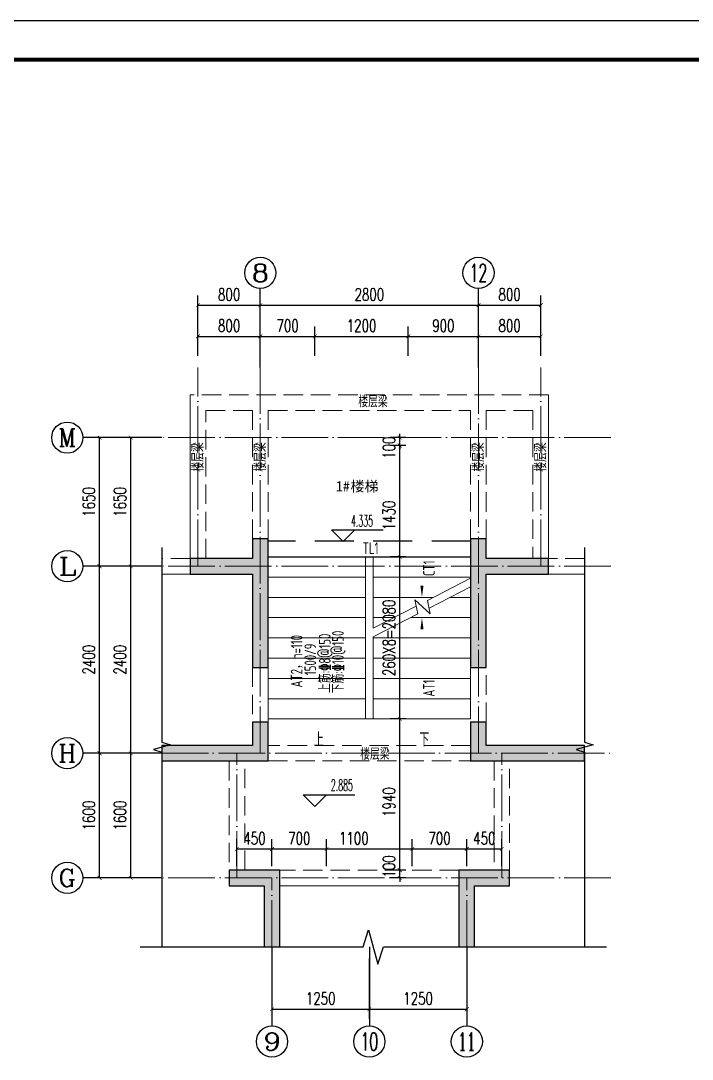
# Model space of a CAD drawing. Extents: x -1307975 to -76406, y -96289 to 379359.
# Drawn here: x -635378 to -626759, y 324972 to 338300 of the extents above; entities that cross this region are included whole.
import ezdxf
from ezdxf.enums import TextEntityAlignment as Align

# ---------------------------------------------------------------- set-up
doc = ezdxf.new("R2010")
doc.units = 0
doc.header["$LTSCALE"] = 1000
for name, pattern in [('DASH', [0.35, 0.25, -0.1]), ('DASHED', [0.75, 0.5, -0.25]), ('DOTE', [2.42, 2, -0.2, 0.02, -0.2])]:
    doc.linetypes.add(name, pattern=pattern)
doc.layers.get('0').update_dxf_attribs({"linetype": 'CONTINUOUS'})
doc.layers.get('DEFPOINTS').update_dxf_attribs({"linetype": 'CONTINUOUS'})
for name, color, linetype in [('-TK', 7, 'CONTINUOUS'), ('A-AXIS_TEXT', 7, 'CONTINUOUS'), ('AXIS', 3, 'CONTINUOUS'), ('DIM_ELEV', 3, 'CONTINUOUS'), ('DIM_SYMB', 3, 'CONTINUOUS'), ('PUB_DIM', 3, 'CONTINUOUS'), ('PUB_TEXT', 2, 'CONTINUOUS'), ('S-L主梁线', 4, 'DASH'), ('S-Q墙填充', 252, 'CONTINUOUS'), ('S-Q墙实线', 6, 'CONTINUOUS'), ('S-梁', 4, 'DASHED'), ('S-梁实线', 4, 'CONTINUOUS'), ('TEXT', 2, 'CONTINUOUS'), ('THIN', 7, 'CONTINUOUS'), ('尺寸标注', 86, 'CONTINUOUS')]:
    doc.layers.add(name, color=color, linetype=linetype)
for name, color, linetype, lineweight in [('AXIS_TEXT', 7, 'CONTINUOUS', 20), ('DOTE', 19, 'DOTE', 9), ('STAIR', 2, 'CONTINUOUS', 18)]:
    doc.layers.add(name, color=color, linetype=linetype, lineweight=lineweight)
doc.styles.add('_TCH_AXIS', font='COMPLEX', dxfattribs={"bigfont": 'GBCBIG'})
doc.styles.add('_TCH_DIM', font='SIMPLEX.shx', dxfattribs={"width": 0.7, "bigfont": 'GBCBIG.shx'})
doc.styles.add('_TCH_DIM_T3', font='SIMPLEX', dxfattribs={"width": 0.705882, "bigfont": 'GBCBIG'})
doc.styles.add('COMPLEX', font='COMPLEX')
doc.styles.add('TSSD_REIN', font='tssdeng.shx', dxfattribs={"width": 0.7, "height": 300, "bigfont": 'tssdchn.shx'})
doc.styles.add('黑体', font='simhei.ttf')
doc.dimstyles.new('_TCH_ARCH&&50', dxfattribs={"dimtxt": 157.5, "dimasz": 50, "dimexe": 125, "dimexo": 150, "dimgap": 58.75, "dimtad": 1, "dimdec": 0, "dimzin": 0, "dimdsep": 46, "dimtxsty": '_TCH_DIM_T3', "dimblk": 'ARCHTICK', "dimcen": 0.09, "dimclrt": 7, "dimazin": 0, "dimtfac": 1, "dimtdec": 0, "dimtix": 1, "dimtmove": 2, "dimatfit": 3, "dimldrblk": 'ARCHTICK', "dimfxl": 1, "dimtolj": 1, "dimtzin": 0, "dimarcsym": 0})

# ---------------------------------------------------------------- blocks, each defined once
blk = doc.blocks.new('A1')
blk.add_lwpolyline([(0, 59400), (0, 0), (84100, 0), (84100, 59400)], close=True)
at = {"const_width": 100}
blk.add_lwpolyline([(2500, 58400), (2500, 1000), (83100, 1000), (83100, 58400)], close=True, dxfattribs=at)
blk = doc.blocks.new('_AXISO')
blk.add_circle((0, 0), 0.5)
at = {"layer": 'A-AXIS_TEXT', "style": 'COMPLEX', "width": 1.041667}
blk.add_attdef('A', text='', height=0.56, dxfattribs=at).set_placement((-0.25, -0.28), (0.25, -0.28), align=Align.FIT)
blk = doc.blocks.new('_ArchTick')
at = {"color": 0, "linetype": 'ByBlock', "const_width": 0.15}
blk.add_lwpolyline([(-0.5, -0.5), (0.5, 0.5)], dxfattribs=at)
blk = doc.blocks.new('*D3683')
at = {"layer": 'DEFPOINTS', "color": 0, "transparency": 16777216}
for p in [(-632303, 334250), (-633103, 333850), (-632303, 333850)]:
    blk.add_point(p, dxfattribs=at)
at = {"layer": '尺寸标注', "color": 0, "lineweight": -2, "transparency": 16777216}
for p, q in [((-633103, 334000), (-633103, 334375)), ((-632303, 334000), (-632303, 334375)), ((-633103, 334250), (-632303, 334250))]:
    blk.add_line(p, q, dxfattribs=at)
at = {"layer": '尺寸标注', "color": 0, "lineweight": -2, "transparency": 16777216, "xscale": 50, "yscale": 50, "zscale": 50, "rotation": 180}
blk.add_blockref('_ArchTick', (-633103, 334250), dxfattribs=at)
at = {"layer": '尺寸标注', "color": 0, "lineweight": -2, "transparency": 16777216, "xscale": 50, "yscale": 50, "zscale": 50}
blk.add_blockref('_ArchTick', (-632303, 334250), dxfattribs=at)
at = {"layer": '尺寸标注', "color": 7, "transparency": 16777216, "insert": (-632703, 334387), "char_height": 157.5, "attachment_point": 5, "style": '_TCH_DIM_T3'}
blk.add_mtext('\\A1;800', dxfattribs=at)
blk = doc.blocks.new('*D3684')
at = {"layer": 'DEFPOINTS', "color": 0, "transparency": 16777216}
for p in [(-631603, 334250), (-632303, 333850), (-631603, 333850)]:
    blk.add_point(p, dxfattribs=at)
at = {"layer": '尺寸标注', "color": 0, "lineweight": -2, "transparency": 16777216}
for p, q in [((-632303, 334000), (-632303, 334375)), ((-631603, 334000), (-631603, 334375)), ((-632303, 334250), (-631603, 334250))]:
    blk.add_line(p, q, dxfattribs=at)
at = {"layer": '尺寸标注', "color": 0, "lineweight": -2, "transparency": 16777216, "xscale": 50, "yscale": 50, "zscale": 50, "rotation": 180}
blk.add_blockref('_ArchTick', (-632303, 334250), dxfattribs=at)
at = {"layer": '尺寸标注', "color": 0, "lineweight": -2, "transparency": 16777216, "xscale": 50, "yscale": 50, "zscale": 50}
blk.add_blockref('_ArchTick', (-631603, 334250), dxfattribs=at)
at = {"layer": '尺寸标注', "color": 7, "transparency": 16777216, "insert": (-631953, 334387), "char_height": 157.5, "attachment_point": 5, "style": '_TCH_DIM_T3'}
blk.add_mtext('\\A1;700', dxfattribs=at)
blk = doc.blocks.new('*D3685')
at = {"layer": 'DEFPOINTS', "color": 0, "transparency": 16777216}
for p in [(-630403, 334250), (-631603, 333850), (-630403, 333850)]:
    blk.add_point(p, dxfattribs=at)
at = {"layer": '尺寸标注', "color": 0, "lineweight": -2, "transparency": 16777216}
for p, q in [((-631603, 334000), (-631603, 334375)), ((-630403, 334000), (-630403, 334375)), ((-631603, 334250), (-630403, 334250))]:
    blk.add_line(p, q, dxfattribs=at)
at = {"layer": '尺寸标注', "color": 0, "lineweight": -2, "transparency": 16777216, "xscale": 50, "yscale": 50, "zscale": 50, "rotation": 180}
blk.add_blockref('_ArchTick', (-631603, 334250), dxfattribs=at)
at = {"layer": '尺寸标注', "color": 0, "lineweight": -2, "transparency": 16777216, "xscale": 50, "yscale": 50, "zscale": 50}
blk.add_blockref('_ArchTick', (-630403, 334250), dxfattribs=at)
at = {"layer": '尺寸标注', "color": 7, "transparency": 16777216, "insert": (-631003, 334387), "char_height": 157.5, "attachment_point": 5, "style": '_TCH_DIM_T3'}
blk.add_mtext('\\A1;1200', dxfattribs=at)
blk = doc.blocks.new('*D3686')
at = {"layer": 'DEFPOINTS', "color": 0, "transparency": 16777216}
for p in [(-629503, 334250), (-630403, 333850), (-629503, 333850)]:
    blk.add_point(p, dxfattribs=at)
at = {"layer": '尺寸标注', "color": 0, "lineweight": -2, "transparency": 16777216}
for p, q in [((-630403, 334000), (-630403, 334375)), ((-629503, 334000), (-629503, 334375)), ((-630403, 334250), (-629503, 334250))]:
    blk.add_line(p, q, dxfattribs=at)
at = {"layer": '尺寸标注', "color": 0, "lineweight": -2, "transparency": 16777216, "xscale": 50, "yscale": 50, "zscale": 50, "rotation": 180}
blk.add_blockref('_ArchTick', (-630403, 334250), dxfattribs=at)
at = {"layer": '尺寸标注', "color": 0, "lineweight": -2, "transparency": 16777216, "xscale": 50, "yscale": 50, "zscale": 50}
blk.add_blockref('_ArchTick', (-629503, 334250), dxfattribs=at)
at = {"layer": '尺寸标注', "color": 7, "transparency": 16777216, "insert": (-629953, 334387), "char_height": 157.5, "attachment_point": 5, "style": '_TCH_DIM_T3'}
blk.add_mtext('\\A1;900', dxfattribs=at)
blk = doc.blocks.new('*D3687')
at = {"layer": 'DEFPOINTS', "color": 0, "transparency": 16777216}
for p in [(-628703, 334250), (-629503, 333850), (-628703, 333850)]:
    blk.add_point(p, dxfattribs=at)
at = {"layer": '尺寸标注', "color": 0, "lineweight": -2, "transparency": 16777216}
for p, q in [((-629503, 334000), (-629503, 334375)), ((-628703, 334000), (-628703, 334375)), ((-629503, 334250), (-628703, 334250))]:
    blk.add_line(p, q, dxfattribs=at)
at = {"layer": '尺寸标注', "color": 0, "lineweight": -2, "transparency": 16777216, "xscale": 50, "yscale": 50, "zscale": 50, "rotation": 180}
blk.add_blockref('_ArchTick', (-629503, 334250), dxfattribs=at)
at = {"layer": '尺寸标注', "color": 0, "lineweight": -2, "transparency": 16777216, "xscale": 50, "yscale": 50, "zscale": 50}
blk.add_blockref('_ArchTick', (-628703, 334250), dxfattribs=at)
at = {"layer": '尺寸标注', "color": 7, "transparency": 16777216, "insert": (-629103, 334387), "char_height": 157.5, "attachment_point": 5, "style": '_TCH_DIM_T3'}
blk.add_mtext('\\A1;800', dxfattribs=at)
blk = doc.blocks.new('*D3688')
at = {"layer": 'DEFPOINTS', "color": 0, "transparency": 16777216}
for p in [(-632153, 327671), (-632603, 327300), (-632153, 327300)]:
    blk.add_point(p, dxfattribs=at)
at = {"layer": 'PUB_DIM', "color": 0, "lineweight": -2, "transparency": 16777216}
for p, q in [((-632603, 327450), (-632603, 327796)), ((-632153, 327450), (-632153, 327796)), ((-632603, 327671), (-632153, 327671))]:
    blk.add_line(p, q, dxfattribs=at)
at = {"layer": 'PUB_DIM', "color": 0, "lineweight": -2, "transparency": 16777216, "xscale": 50, "yscale": 50, "zscale": 50, "rotation": 180}
blk.add_blockref('_ArchTick', (-632603, 327671), dxfattribs=at)
at = {"layer": 'PUB_DIM', "color": 0, "lineweight": -2, "transparency": 16777216, "xscale": 50, "yscale": 50, "zscale": 50}
blk.add_blockref('_ArchTick', (-632153, 327671), dxfattribs=at)
at = {"layer": 'PUB_DIM', "color": 7, "transparency": 16777216, "insert": (-632378, 327808), "char_height": 157.5, "attachment_point": 5, "style": '_TCH_DIM_T3'}
blk.add_mtext('\\A1;450', dxfattribs=at)
blk = doc.blocks.new('*D3689')
at = {"layer": 'DEFPOINTS', "color": 0, "transparency": 16777216}
for p in [(-631453, 327671), (-632153, 327300), (-631453, 327300)]:
    blk.add_point(p, dxfattribs=at)
at = {"layer": 'PUB_DIM', "color": 0, "lineweight": -2, "transparency": 16777216}
for p, q in [((-632153, 327450), (-632153, 327796)), ((-631453, 327450), (-631453, 327796)), ((-632153, 327671), (-631453, 327671))]:
    blk.add_line(p, q, dxfattribs=at)
at = {"layer": 'PUB_DIM', "color": 0, "lineweight": -2, "transparency": 16777216, "xscale": 50, "yscale": 50, "zscale": 50, "rotation": 180}
blk.add_blockref('_ArchTick', (-632153, 327671), dxfattribs=at)
at = {"layer": 'PUB_DIM', "color": 0, "lineweight": -2, "transparency": 16777216, "xscale": 50, "yscale": 50, "zscale": 50}
blk.add_blockref('_ArchTick', (-631453, 327671), dxfattribs=at)
at = {"layer": 'PUB_DIM', "color": 7, "transparency": 16777216, "insert": (-631803, 327808), "char_height": 157.5, "attachment_point": 5, "style": '_TCH_DIM_T3'}
blk.add_mtext('\\A1;700', dxfattribs=at)
blk = doc.blocks.new('*D3690')
at = {"layer": 'DEFPOINTS', "color": 0, "transparency": 16777216}
for p in [(-630353, 327671), (-631453, 327300), (-630353, 327300)]:
    blk.add_point(p, dxfattribs=at)
at = {"layer": 'PUB_DIM', "color": 0, "lineweight": -2, "transparency": 16777216}
for p, q in [((-631453, 327450), (-631453, 327796)), ((-630353, 327450), (-630353, 327796)), ((-631453, 327671), (-630353, 327671))]:
    blk.add_line(p, q, dxfattribs=at)
at = {"layer": 'PUB_DIM', "color": 0, "lineweight": -2, "transparency": 16777216, "xscale": 50, "yscale": 50, "zscale": 50, "rotation": 180}
blk.add_blockref('_ArchTick', (-631453, 327671), dxfattribs=at)
at = {"layer": 'PUB_DIM', "color": 0, "lineweight": -2, "transparency": 16777216, "xscale": 50, "yscale": 50, "zscale": 50}
blk.add_blockref('_ArchTick', (-630353, 327671), dxfattribs=at)
at = {"layer": 'PUB_DIM', "color": 7, "transparency": 16777216, "insert": (-631103, 327808), "char_height": 157.5, "attachment_point": 5, "style": '_TCH_DIM_T3'}
blk.add_mtext('\\A1;1100', dxfattribs=at)
blk = doc.blocks.new('*D3691')
at = {"layer": 'DEFPOINTS', "color": 0, "transparency": 16777216}
for p in [(-629653, 327671), (-630353, 327300), (-629653, 327300)]:
    blk.add_point(p, dxfattribs=at)
at = {"layer": 'PUB_DIM', "color": 0, "lineweight": -2, "transparency": 16777216}
for p, q in [((-630353, 327450), (-630353, 327796)), ((-629653, 327450), (-629653, 327796)), ((-630353, 327671), (-629653, 327671))]:
    blk.add_line(p, q, dxfattribs=at)
at = {"layer": 'PUB_DIM', "color": 0, "lineweight": -2, "transparency": 16777216, "xscale": 50, "yscale": 50, "zscale": 50, "rotation": 180}
blk.add_blockref('_ArchTick', (-630353, 327671), dxfattribs=at)
at = {"layer": 'PUB_DIM', "color": 0, "lineweight": -2, "transparency": 16777216, "xscale": 50, "yscale": 50, "zscale": 50}
blk.add_blockref('_ArchTick', (-629653, 327671), dxfattribs=at)
at = {"layer": 'PUB_DIM', "color": 7, "transparency": 16777216, "insert": (-630003, 327808), "char_height": 157.5, "attachment_point": 5, "style": '_TCH_DIM_T3'}
blk.add_mtext('\\A1;700', dxfattribs=at)
blk = doc.blocks.new('*D3692')
at = {"layer": 'DEFPOINTS', "color": 0, "transparency": 16777216}
for p in [(-629203, 327671), (-629653, 327300), (-629203, 327300)]:
    blk.add_point(p, dxfattribs=at)
at = {"layer": 'PUB_DIM', "color": 0, "lineweight": -2, "transparency": 16777216}
for p, q in [((-629653, 327450), (-629653, 327796)), ((-629203, 327450), (-629203, 327796)), ((-629653, 327671), (-629203, 327671))]:
    blk.add_line(p, q, dxfattribs=at)
at = {"layer": 'PUB_DIM', "color": 0, "lineweight": -2, "transparency": 16777216, "xscale": 50, "yscale": 50, "zscale": 50, "rotation": 180}
blk.add_blockref('_ArchTick', (-629653, 327671), dxfattribs=at)
at = {"layer": 'PUB_DIM', "color": 0, "lineweight": -2, "transparency": 16777216, "xscale": 50, "yscale": 50, "zscale": 50}
blk.add_blockref('_ArchTick', (-629203, 327671), dxfattribs=at)
at = {"layer": 'PUB_DIM', "color": 7, "transparency": 16777216, "insert": (-629428, 327808), "char_height": 157.5, "attachment_point": 5, "style": '_TCH_DIM_T3'}
blk.add_mtext('\\A1;450', dxfattribs=at)
blk = doc.blocks.new('*D3693')
at = {"layer": 'DEFPOINTS', "color": 0, "transparency": 16777216}
for p in [(-630513, 332950), (-630284, 332950), (-630284, 332850)]:
    blk.add_point(p, dxfattribs=at)
at = {"layer": '尺寸标注', "color": 0, "lineweight": -2, "transparency": 16777216}
for p, q in [((-630434, 332950), (-630638, 332950)), ((-630513, 332950), (-630513, 333000)), ((-630513, 332850), (-630513, 332950)), ((-630434, 332850), (-630638, 332850)), ((-630513, 332850), (-630513, 332800))]:
    blk.add_line(p, q, dxfattribs=at)
at = {"layer": '尺寸标注', "color": 0, "lineweight": -2, "transparency": 16777216, "xscale": 50, "yscale": 50, "zscale": 50}
for p, rotation in [((-630513, 332950), 270), ((-630513, 332850), 90)]:
    blk.add_blockref('_ArchTick', p, dxfattribs=dict(at, rotation=rotation))
at = {"layer": '尺寸标注', "color": 7, "transparency": 16777216, "insert": (-630650, 332821), "char_height": 157.5, "attachment_point": 5, "rotation": 90, "style": '_TCH_DIM_T3'}
blk.add_mtext('\\A1;100', dxfattribs=at)
blk = doc.blocks.new('*D3694')
at = {"layer": 'DEFPOINTS', "color": 0, "transparency": 16777216}
for p in [(-630513, 332850), (-630284, 332850), (-630284, 331420)]:
    blk.add_point(p, dxfattribs=at)
at = {"layer": '尺寸标注', "color": 0, "lineweight": -2, "transparency": 16777216}
for p, q in [((-630434, 332850), (-630638, 332850)), ((-630513, 331420), (-630513, 332850)), ((-630434, 331420), (-630638, 331420))]:
    blk.add_line(p, q, dxfattribs=at)
at = {"layer": '尺寸标注', "color": 0, "lineweight": -2, "transparency": 16777216, "xscale": 50, "yscale": 50, "zscale": 50}
for p, rotation in [((-630513, 332850), 90), ((-630513, 331420), 270)]:
    blk.add_blockref('_ArchTick', p, dxfattribs=dict(at, rotation=rotation))
at = {"layer": '尺寸标注', "color": 7, "transparency": 16777216, "insert": (-630650, 331950), "char_height": 157.5, "attachment_point": 5, "rotation": 90, "style": '_TCH_DIM_T3'}
blk.add_mtext('\\A1;1430', dxfattribs=at)
blk = doc.blocks.new('*D3695')
at = {"layer": 'DEFPOINTS', "color": 0, "transparency": 16777216}
for p in [(-630513, 331420), (-630284, 331420), (-630284, 329340)]:
    blk.add_point(p, dxfattribs=at)
at = {"layer": '尺寸标注', "color": 0, "lineweight": -2, "transparency": 16777216}
for p, q in [((-630434, 331420), (-630638, 331420)), ((-630513, 329340), (-630513, 331420)), ((-630434, 329340), (-630638, 329340))]:
    blk.add_line(p, q, dxfattribs=at)
at = {"layer": '尺寸标注', "color": 0, "lineweight": -2, "transparency": 16777216, "xscale": 50, "yscale": 50, "zscale": 50}
for p, rotation in [((-630513, 331420), 90), ((-630513, 329340), 270)]:
    blk.add_blockref('_ArchTick', p, dxfattribs=dict(at, rotation=rotation))
at = {"layer": '尺寸标注', "color": 7, "transparency": 16777216, "insert": (-630650, 330380), "char_height": 157.5, "attachment_point": 5, "rotation": 90, "style": '_TCH_DIM_T3'}
blk.add_mtext('\\A1;260X8=2080', dxfattribs=at)
blk = doc.blocks.new('*D3696')
at = {"layer": 'DEFPOINTS', "color": 0, "transparency": 16777216}
for p in [(-630513, 329340), (-630284, 329340), (-630284, 327400)]:
    blk.add_point(p, dxfattribs=at)
at = {"layer": '尺寸标注', "color": 0, "lineweight": -2, "transparency": 16777216}
for p, q in [((-630434, 329340), (-630638, 329340)), ((-630513, 327400), (-630513, 329340)), ((-630434, 327400), (-630638, 327400))]:
    blk.add_line(p, q, dxfattribs=at)
at = {"layer": '尺寸标注', "color": 0, "lineweight": -2, "transparency": 16777216, "xscale": 50, "yscale": 50, "zscale": 50}
for p, rotation in [((-630513, 329340), 90), ((-630513, 327400), 270)]:
    blk.add_blockref('_ArchTick', p, dxfattribs=dict(at, rotation=rotation))
at = {"layer": '尺寸标注', "color": 7, "transparency": 16777216, "insert": (-630650, 328273), "char_height": 157.5, "attachment_point": 5, "rotation": 90, "style": '_TCH_DIM_T3'}
blk.add_mtext('\\A1;1940', dxfattribs=at)
blk = doc.blocks.new('*D3697')
at = {"layer": 'DEFPOINTS', "color": 0, "transparency": 16777216}
for p in [(-630513, 327400), (-630284, 327400), (-630284, 327300)]:
    blk.add_point(p, dxfattribs=at)
at = {"layer": '尺寸标注', "color": 0, "lineweight": -2, "transparency": 16777216}
for p, q in [((-630434, 327400), (-630638, 327400)), ((-630513, 327400), (-630513, 327450)), ((-630513, 327300), (-630513, 327400)), ((-630434, 327300), (-630638, 327300)), ((-630513, 327300), (-630513, 327250))]:
    blk.add_line(p, q, dxfattribs=at)
at = {"layer": '尺寸标注', "color": 0, "lineweight": -2, "transparency": 16777216, "xscale": 50, "yscale": 50, "zscale": 50}
for p, rotation in [((-630513, 327400), 270), ((-630513, 327300), 90)]:
    blk.add_blockref('_ArchTick', p, dxfattribs=dict(at, rotation=rotation))
at = {"layer": '尺寸标注', "color": 7, "transparency": 16777216, "insert": (-630650, 327446), "char_height": 157.5, "attachment_point": 5, "rotation": 90, "style": '_TCH_DIM_T3'}
blk.add_mtext('\\A1;100', dxfattribs=at)
blk = doc.blocks.new('*D3698')
at = {"layer": 'DEFPOINTS', "color": 0, "transparency": 16777216}
for p in [(-632303, 334650), (-633103, 333850), (-632303, 333850)]:
    blk.add_point(p, dxfattribs=at)
at = {"layer": 'PUB_DIM', "color": 0, "lineweight": -2, "transparency": 16777216}
for p, q in [((-633103, 334000), (-633103, 334775)), ((-632303, 334000), (-632303, 334775)), ((-633103, 334650), (-632303, 334650))]:
    blk.add_line(p, q, dxfattribs=at)
at = {"layer": 'PUB_DIM', "color": 0, "lineweight": -2, "transparency": 16777216, "xscale": 50, "yscale": 50, "zscale": 50, "rotation": 180}
blk.add_blockref('_ArchTick', (-633103, 334650), dxfattribs=at)
at = {"layer": 'PUB_DIM', "color": 0, "lineweight": -2, "transparency": 16777216, "xscale": 50, "yscale": 50, "zscale": 50}
blk.add_blockref('_ArchTick', (-632303, 334650), dxfattribs=at)
at = {"layer": 'PUB_DIM', "color": 7, "transparency": 16777216, "insert": (-632703, 334787), "char_height": 157.5, "attachment_point": 5, "style": '_TCH_DIM_T3'}
blk.add_mtext('\\A1;800', dxfattribs=at)
blk = doc.blocks.new('*D3699')
at = {"layer": 'DEFPOINTS', "color": 0, "transparency": 16777216}
for p in [(-629503, 334650), (-632303, 333850), (-629503, 333850)]:
    blk.add_point(p, dxfattribs=at)
at = {"layer": 'PUB_DIM', "color": 0, "lineweight": -2, "transparency": 16777216}
for p, q in [((-632303, 334000), (-632303, 334775)), ((-629503, 334000), (-629503, 334775)), ((-632303, 334650), (-629503, 334650))]:
    blk.add_line(p, q, dxfattribs=at)
at = {"layer": 'PUB_DIM', "color": 0, "lineweight": -2, "transparency": 16777216, "xscale": 50, "yscale": 50, "zscale": 50, "rotation": 180}
blk.add_blockref('_ArchTick', (-632303, 334650), dxfattribs=at)
at = {"layer": 'PUB_DIM', "color": 0, "lineweight": -2, "transparency": 16777216, "xscale": 50, "yscale": 50, "zscale": 50}
blk.add_blockref('_ArchTick', (-629503, 334650), dxfattribs=at)
at = {"layer": 'PUB_DIM', "color": 7, "transparency": 16777216, "insert": (-630903, 334787), "char_height": 157.5, "attachment_point": 5, "style": '_TCH_DIM_T3'}
blk.add_mtext('\\A1;2800', dxfattribs=at)
blk = doc.blocks.new('*D3700')
at = {"layer": 'DEFPOINTS', "color": 0, "transparency": 16777216}
for p in [(-628703, 334650), (-629503, 333850), (-628703, 333850)]:
    blk.add_point(p, dxfattribs=at)
at = {"layer": 'PUB_DIM', "color": 0, "lineweight": -2, "transparency": 16777216}
for p, q in [((-629503, 334000), (-629503, 334775)), ((-628703, 334000), (-628703, 334775)), ((-629503, 334650), (-628703, 334650))]:
    blk.add_line(p, q, dxfattribs=at)
at = {"layer": 'PUB_DIM', "color": 0, "lineweight": -2, "transparency": 16777216, "xscale": 50, "yscale": 50, "zscale": 50, "rotation": 180}
blk.add_blockref('_ArchTick', (-629503, 334650), dxfattribs=at)
at = {"layer": 'PUB_DIM', "color": 0, "lineweight": -2, "transparency": 16777216, "xscale": 50, "yscale": 50, "zscale": 50}
blk.add_blockref('_ArchTick', (-628703, 334650), dxfattribs=at)
at = {"layer": 'PUB_DIM', "color": 7, "transparency": 16777216, "insert": (-629103, 334787), "char_height": 157.5, "attachment_point": 5, "style": '_TCH_DIM_T3'}
blk.add_mtext('\\A1;800', dxfattribs=at)
blk = doc.blocks.new('*D3701')
at = {"layer": 'DEFPOINTS', "color": 0, "transparency": 16777216}
for p in [(-633966, 328900), (-633566, 328900), (-633566, 327300)]:
    blk.add_point(p, dxfattribs=at)
at = {"layer": '尺寸标注', "color": 0, "lineweight": -2, "transparency": 16777216}
for p, q in [((-633716, 328900), (-634091, 328900)), ((-633966, 327300), (-633966, 328900)), ((-633716, 327300), (-634091, 327300))]:
    blk.add_line(p, q, dxfattribs=at)
at = {"layer": '尺寸标注', "color": 0, "lineweight": -2, "transparency": 16777216, "xscale": 50, "yscale": 50, "zscale": 50}
for p, rotation in [((-633966, 328900), 90), ((-633966, 327300), 270)]:
    blk.add_blockref('_ArchTick', p, dxfattribs=dict(at, rotation=rotation))
at = {"layer": '尺寸标注', "color": 7, "transparency": 16777216, "insert": (-634104, 328100), "char_height": 157.5, "attachment_point": 5, "rotation": 90, "style": '_TCH_DIM_T3'}
blk.add_mtext('\\A1;1600', dxfattribs=at)
blk = doc.blocks.new('*D3702')
at = {"layer": 'DEFPOINTS', "color": 0, "transparency": 16777216}
for p in [(-633966, 331300), (-633566, 331300), (-633566, 328900)]:
    blk.add_point(p, dxfattribs=at)
at = {"layer": '尺寸标注', "color": 0, "lineweight": -2, "transparency": 16777216}
for p, q in [((-633716, 331300), (-634091, 331300)), ((-633966, 328900), (-633966, 331300)), ((-633716, 328900), (-634091, 328900))]:
    blk.add_line(p, q, dxfattribs=at)
at = {"layer": '尺寸标注', "color": 0, "lineweight": -2, "transparency": 16777216, "xscale": 50, "yscale": 50, "zscale": 50}
for p, rotation in [((-633966, 331300), 90), ((-633966, 328900), 270)]:
    blk.add_blockref('_ArchTick', p, dxfattribs=dict(at, rotation=rotation))
at = {"layer": '尺寸标注', "color": 7, "transparency": 16777216, "insert": (-634104, 330100), "char_height": 157.5, "attachment_point": 5, "rotation": 90, "style": '_TCH_DIM_T3'}
blk.add_mtext('\\A1;2400', dxfattribs=at)
blk = doc.blocks.new('*D3703')
at = {"layer": 'DEFPOINTS', "color": 0, "transparency": 16777216}
for p in [(-633966, 332950), (-633566, 332950), (-633566, 331300)]:
    blk.add_point(p, dxfattribs=at)
at = {"layer": '尺寸标注', "color": 0, "lineweight": -2, "transparency": 16777216}
for p, q in [((-633716, 332950), (-634091, 332950)), ((-633966, 331300), (-633966, 332950)), ((-633716, 331300), (-634091, 331300))]:
    blk.add_line(p, q, dxfattribs=at)
at = {"layer": '尺寸标注', "color": 0, "lineweight": -2, "transparency": 16777216, "xscale": 50, "yscale": 50, "zscale": 50}
for p, rotation in [((-633966, 332950), 90), ((-633966, 331300), 270)]:
    blk.add_blockref('_ArchTick', p, dxfattribs=dict(at, rotation=rotation))
at = {"layer": '尺寸标注', "color": 7, "transparency": 16777216, "insert": (-634104, 332125), "char_height": 157.5, "attachment_point": 5, "rotation": 90, "style": '_TCH_DIM_T3'}
blk.add_mtext('\\A1;1650', dxfattribs=at)
blk = doc.blocks.new('*D3704')
at = {"layer": 'DEFPOINTS', "color": 0, "transparency": 16777216}
for p in [(-634366, 328900), (-633566, 328900), (-633566, 327300)]:
    blk.add_point(p, dxfattribs=at)
at = {"layer": 'PUB_DIM', "color": 0, "lineweight": -2, "transparency": 16777216}
for p, q in [((-633716, 328900), (-634491, 328900)), ((-634366, 327300), (-634366, 328900)), ((-633716, 327300), (-634491, 327300))]:
    blk.add_line(p, q, dxfattribs=at)
at = {"layer": 'PUB_DIM', "color": 0, "lineweight": -2, "transparency": 16777216, "xscale": 50, "yscale": 50, "zscale": 50}
for p, rotation in [((-634366, 328900), 90), ((-634366, 327300), 270)]:
    blk.add_blockref('_ArchTick', p, dxfattribs=dict(at, rotation=rotation))
at = {"layer": 'PUB_DIM', "color": 7, "transparency": 16777216, "insert": (-634504, 328100), "char_height": 157.5, "attachment_point": 5, "rotation": 90, "style": '_TCH_DIM_T3'}
blk.add_mtext('\\A1;1600', dxfattribs=at)
blk = doc.blocks.new('*D3705')
at = {"layer": 'DEFPOINTS', "color": 0, "transparency": 16777216}
for p in [(-634366, 331300), (-633566, 331300), (-633566, 328900)]:
    blk.add_point(p, dxfattribs=at)
at = {"layer": 'PUB_DIM', "color": 0, "lineweight": -2, "transparency": 16777216}
for p, q in [((-633716, 331300), (-634491, 331300)), ((-634366, 328900), (-634366, 331300)), ((-633716, 328900), (-634491, 328900))]:
    blk.add_line(p, q, dxfattribs=at)
at = {"layer": 'PUB_DIM', "color": 0, "lineweight": -2, "transparency": 16777216, "xscale": 50, "yscale": 50, "zscale": 50}
for p, rotation in [((-634366, 331300), 90), ((-634366, 328900), 270)]:
    blk.add_blockref('_ArchTick', p, dxfattribs=dict(at, rotation=rotation))
at = {"layer": 'PUB_DIM', "color": 7, "transparency": 16777216, "insert": (-634504, 330100), "char_height": 157.5, "attachment_point": 5, "rotation": 90, "style": '_TCH_DIM_T3'}
blk.add_mtext('\\A1;2400', dxfattribs=at)
blk = doc.blocks.new('*D3706')
at = {"layer": 'DEFPOINTS', "color": 0, "transparency": 16777216}
for p in [(-634366, 332950), (-633566, 332950), (-633566, 331300)]:
    blk.add_point(p, dxfattribs=at)
at = {"layer": 'PUB_DIM', "color": 0, "lineweight": -2, "transparency": 16777216}
for p, q in [((-633716, 332950), (-634491, 332950)), ((-634366, 331300), (-634366, 332950)), ((-633716, 331300), (-634491, 331300))]:
    blk.add_line(p, q, dxfattribs=at)
at = {"layer": 'PUB_DIM', "color": 0, "lineweight": -2, "transparency": 16777216, "xscale": 50, "yscale": 50, "zscale": 50}
for p, rotation in [((-634366, 332950), 90), ((-634366, 331300), 270)]:
    blk.add_blockref('_ArchTick', p, dxfattribs=dict(at, rotation=rotation))
at = {"layer": 'PUB_DIM', "color": 7, "transparency": 16777216, "insert": (-634504, 332125), "char_height": 157.5, "attachment_point": 5, "rotation": 90, "style": '_TCH_DIM_T3'}
blk.add_mtext('\\A1;1650', dxfattribs=at)
blk = doc.blocks.new('*D3707')
at = {"layer": 'DEFPOINTS', "color": 0, "transparency": 16777216}
for p in [(-632153, 326414), (-630904, 326414), (-630904, 325614)]:
    blk.add_point(p, dxfattribs=at)
at = {"layer": 'PUB_DIM', "color": 0, "lineweight": -2, "transparency": 16777216}
for p, q in [((-632153, 326264), (-632153, 325489)), ((-630904, 326264), (-630904, 325489)), ((-632153, 325614), (-630904, 325614))]:
    blk.add_line(p, q, dxfattribs=at)
at = {"layer": 'PUB_DIM', "color": 0, "lineweight": -2, "transparency": 16777216, "xscale": 50, "yscale": 50, "zscale": 50, "rotation": 180}
blk.add_blockref('_ArchTick', (-632153, 325614), dxfattribs=at)
at = {"layer": 'PUB_DIM', "color": 0, "lineweight": -2, "transparency": 16777216, "xscale": 50, "yscale": 50, "zscale": 50}
blk.add_blockref('_ArchTick', (-630904, 325614), dxfattribs=at)
at = {"layer": 'PUB_DIM', "color": 7, "transparency": 16777216, "insert": (-631528, 325752), "char_height": 157.5, "attachment_point": 5, "style": '_TCH_DIM_T3'}
blk.add_mtext('\\A1;1250', dxfattribs=at)
blk = doc.blocks.new('*D3708')
at = {"layer": 'DEFPOINTS', "color": 0, "transparency": 16777216}
for p in [(-630904, 326414), (-629653, 326414), (-629653, 325614)]:
    blk.add_point(p, dxfattribs=at)
at = {"layer": 'PUB_DIM', "color": 0, "lineweight": -2, "transparency": 16777216}
for p, q in [((-630904, 326264), (-630904, 325489)), ((-629653, 326264), (-629653, 325489)), ((-630904, 325614), (-629653, 325614))]:
    blk.add_line(p, q, dxfattribs=at)
at = {"layer": 'PUB_DIM', "color": 0, "lineweight": -2, "transparency": 16777216, "xscale": 50, "yscale": 50, "zscale": 50, "rotation": 180}
blk.add_blockref('_ArchTick', (-630904, 325614), dxfattribs=at)
at = {"layer": 'PUB_DIM', "color": 0, "lineweight": -2, "transparency": 16777216, "xscale": 50, "yscale": 50, "zscale": 50}
blk.add_blockref('_ArchTick', (-629653, 325614), dxfattribs=at)
at = {"layer": 'PUB_DIM', "color": 7, "transparency": 16777216, "insert": (-630278, 325752), "char_height": 157.5, "attachment_point": 5, "style": '_TCH_DIM_T3'}
blk.add_mtext('\\A1;1250', dxfattribs=at)

msp = doc.modelspace()

# ---------------------------------------------------------------- hatches: boundary and pattern name
at = {"layer": 'S-Q墙填充'}
h = msp.add_hatch(color=252, dxfattribs=at)
h.dxf.hatch_style = 1
h.paths.add_polyline_path([(-632203.06, 331299.91), (-632203.06, 331649.91), (-632403.06, 331649.91), (-632403.06, 331399.91), (-633203.19, 331399.91), (-633203.19, 331199.91), (-632403.06, 331199.91), (-632403.06, 329999.91), (-632203.06, 329999.91)])
h = msp.add_hatch(color=252, dxfattribs=at)
h.dxf.hatch_style = 1
h.paths.add_polyline_path([(-629603.06, 331299.91), (-629603.06, 329999.91), (-629403.06, 329999.91), (-629403.06, 331199.91), (-628603.46, 331199.91), (-628603.46, 331399.91), (-629403.06, 331399.91), (-629403.06, 331649.91), (-629603.06, 331649.91)])
h = msp.add_hatch(color=252, dxfattribs=at)
h.dxf.hatch_style = 1
h.paths.add_polyline_path([(-632203.07, 328800.18), (-632203.07, 329300.18), (-632403.07, 329300.18), (-632403.07, 329000.18), (-632603.13, 329000.18), (-633566.21, 329000.18), (-633566.21, 328800.18), (-632603.13, 328800.18)])
h = msp.add_hatch(color=252, dxfattribs=at)
h.dxf.hatch_style = 1
h.paths.add_polyline_path([(-629403.06, 329000.18), (-629403.06, 329300.18), (-629603.06, 329300.18), (-629603.06, 328800.18), (-629203.19, 328800.18), (-628140.17, 328800.18), (-628140.17, 329000.18), (-629203.19, 329000.18)])
h = msp.add_hatch(color=252, dxfattribs=at)
h.dxf.hatch_style = 1
h.paths.add_polyline_path([(-632253.06, 326413.03), (-632053.06, 326413.03), (-632053.06, 327399.91), (-632703.13, 327399.91), (-632703.13, 327199.91), (-632253.06, 327199.91)])
h = msp.add_hatch(color=252, dxfattribs=at)
h.dxf.hatch_style = 1
h.paths.add_polyline_path([(-629753.06, 326413.03), (-629553.06, 326413.03), (-629553.06, 327199.91), (-629103.19, 327199.91), (-629103.19, 327399.91), (-629753.06, 327399.91)])

# ---------------------------------------------------------------- linework, layer by layer
at = {"layer": 'AXIS'}
for p, q in [((-632303.06, 333849.91), (-632303.06, 334864.52)), ((-629503.06, 333849.91), (-629503.06, 334864.52)), ((-633566.21, 332949.91), (-634580.81, 332949.91)), ((-633566.21, 331299.91), (-634580.81, 331299.91)), ((-633566.21, 328900.18), (-634580.81, 328900.18)), ((-633566.21, 327299.91), (-634580.81, 327299.91)), ((-632153.06, 326414.18), (-632153.06, 325399.57)), ((-630903.55, 326414.18), (-630903.55, 325399.57)), ((-629653.06, 326414.18), (-629653.06, 325399.57))]:
    msp.add_line(p, q, dxfattribs=at)
at = {"layer": 'DIM_ELEV', "color": 6}
for p, q in [((-631238.87, 331618.45), (-631388.87, 331768.45)), ((-631388.87, 331768.45), (-630723.94, 331768.45)), ((-631238.87, 331618.45), (-631088.87, 331768.45)), ((-631603.95, 328215.16), (-631753.95, 328365.16)), ((-631753.95, 328365.16), (-631089.03, 328365.16)), ((-631603.95, 328215.16), (-631453.95, 328365.16))]:
    msp.add_line(p, q, dxfattribs=at)
at = {"layer": 'DIM_SYMB'}
for points in [[(-631578.06, 329209.91, 0, 0, 0), (-631578.06, 332134.91, 0, 0, 0), (-630228.06, 332134.91, 0, 0, 0), (-630228.06, 330899.91, 0, 40, 0), (-630228.06, 331049.91, 0, 0, 0)], [(-630228.06, 329209.91, 0, 0, 0), (-630228.06, 330639.91, 0, 40, 0), (-630228.06, 330489.91, 0, 0, 0)]]:
    msp.add_lwpolyline(points, format="xyseb", dxfattribs=at)
at = {"layer": 'DOTE', "linetype": 'DOTE', "ltscale": 0.3}
for p, q in [((-633103.06, 331299.91), (-633103.06, 333849.91)), ((-632303.06, 328900.18), (-632303.06, 333849.91)), ((-629503.06, 328900.18), (-629503.06, 333849.91)), ((-628703.06, 331299.91), (-628703.06, 333849.91)), ((-627803.06, 332949.91), (-633566.21, 332949.91)), ((-627803.06, 331299.91), (-633566.21, 331299.91)), ((-633566.21, 328900.18), (-627803.06, 328900.18)), ((-632603.06, 327299.91), (-632603.06, 328899.91)), ((-629203.06, 327299.91), (-629203.06, 328899.91)), ((-627803.06, 327299.91), (-633566.21, 327299.91)), ((-632153.06, 326414.18), (-632153.06, 327299.91)), ((-629653.06, 326414.18), (-629653.06, 327299.91))]:
    msp.add_line(p, q, dxfattribs=at)
at = {"layer": 'S-L主梁线', "linetype": 'ByBlock', "lineweight": 18}
for p, q in [((-633203.57, 333500.05), (-633203.19, 331399.91)), ((-628603.46, 331399.91), (-628603.23, 333500.05)), ((-633566.21, 331199.91), (-633203.19, 331199.91)), ((-628603.46, 331199.92), (-628140.17, 331199.92)), ((-632053.06, 327199.91), (-629753.06, 327199.91))]:
    msp.add_line(p, q, dxfattribs=at)
at = {"layer": 'S-L主梁线', "linetype": 'DASH', "lineweight": 18}
for p, q in [((-628603.23, 333500.05), (-633203.57, 333500.05)), ((-633003.53, 333299.96), (-632403.07, 333300.03)), ((-633003.21, 331399.91), (-633003.42, 333299.96)), ((-632403.12, 333300.03), (-632403.06, 331649.91)), ((-632203.06, 331649.91), (-632203.12, 333300.05)), ((-632203.07, 333300.05), (-629603.73, 333300.05)), ((-629603.73, 333300.05), (-629603.1, 331649.91)), ((-629403.06, 331649.91), (-629403.9, 333300.05)), ((-629403.73, 333300.05), (-628803.26, 333300.05)), ((-628803.47, 333300.05), (-628803.45, 331399.91)), ((-633203.19, 331399.91), (-633566.21, 331399.91)), ((-628140.17, 331399.92), (-628603.46, 331399.92)), ((-632403.06, 329999.91), (-632403.07, 329300.18)), ((-632203.07, 329300.18), (-632203.06, 329999.91)), ((-629603.06, 329999.91), (-629603.06, 329300.18)), ((-629403.06, 329300.18), (-629403.06, 329999.91)), ((-629603.06, 329000.18), (-632203.07, 329000.18)), ((-632703.13, 328800.18), (-632703.13, 327399.91)), ((-632503.13, 327399.91), (-632503.13, 328800.18)), ((-632203.07, 328800.18), (-629603.06, 328800.18)), ((-629303.19, 328800.18), (-629303.19, 327399.91)), ((-629103.19, 327399.91), (-629103.19, 328800.18)), ((-629753.06, 327399.91), (-632053.06, 327399.91))]:
    msp.add_line(p, q, dxfattribs=at)
at = {"layer": 'S-Q墙实线'}
for points in [[(-632203.06, 331299.91), (-632203.06, 331649.91), (-632403.06, 331649.91), (-632403.06, 331399.91), (-633203.19, 331399.91), (-633203.19, 331199.91), (-632403.06, 331199.91), (-632403.06, 329999.91), (-632203.06, 329999.91), (-632203.06, 331299.91)], [(-632053.06, 326413.03), (-632053.06, 326699.91), (-632053.06, 327399.91), (-632703.13, 327399.91), (-632703.13, 327199.91), (-632253.06, 327199.91), (-632253.06, 326699.91), (-632253.06, 326413.03)], [(-629553.06, 326413.03), (-629553.06, 326699.91), (-629553.06, 327199.91), (-629103.19, 327199.91), (-629103.19, 327399.91), (-629753.06, 327399.91), (-629753.06, 326699.91), (-629753.06, 326413.03)]]:
    msp.add_lwpolyline(points, dxfattribs=at)
for points in [[(-629603.06, 331299.91), (-629603.06, 329999.91), (-629403.06, 329999.91), (-629403.06, 331199.91), (-628603.46, 331199.91), (-628603.46, 331399.91), (-629403.06, 331399.91), (-629403.06, 331649.91), (-629603.06, 331649.91)], [(-632203.07, 328800.18), (-632203.07, 329300.18), (-632403.07, 329300.18), (-632403.07, 329000.18), (-632603.13, 329000.18), (-633566.21, 329000.18), (-633566.21, 328800.18), (-632603.13, 328800.18)], [(-629403.06, 329000.18), (-629403.06, 329300.18), (-629603.06, 329300.18), (-629603.06, 328800.18), (-629203.19, 328800.18), (-628140.17, 328800.18), (-628140.17, 329000.18), (-629203.19, 329000.18)]]:
    msp.add_lwpolyline(points, close=True, dxfattribs=at)
at = {"layer": 'S-梁'}
msp.add_line((-629603.06, 331619.87), (-632203.06, 331619.91), dxfattribs=at)
at = {"layer": 'S-梁实线'}
msp.add_line((-632203.06, 331419.91), (-629603.06, 331419.87), dxfattribs=at)
at = {"layer": 'STAIR'}
for p, q in [((-632203.06, 329339.91), (-632203.06, 331419.91)), ((-632203.06, 331419.91), (-631013.06, 331419.91)), ((-632203.06, 331419.91), (-629603.06, 331419.91)), ((-630953.06, 329339.91), (-630953.06, 331419.91)), ((-630853.06, 331419.91), (-630853.06, 330505.36)), ((-629603.06, 331419.91), (-630793.06, 331419.91)), ((-629603.06, 331419.91), (-629603.06, 331146.86)), ((-632203.06, 331159.91), (-630953.06, 331159.91)), ((-629603.06, 331159.91), (-630853.06, 331159.91)), ((-629603.06, 331146.86), (-630159.05, 330861.53)), ((-629603.06, 331034.46), (-630137.23, 330760.33)), ((-629603.06, 331034.46), (-629603.06, 329339.91)), ((-632203.06, 330899.91), (-630953.06, 330899.91)), ((-630084.26, 330899.91), (-630853.06, 330899.91)), ((-630121.44, 330687.11), (-630318.69, 330869.97)), ((-630318.69, 330869.97), (-630279.33, 330687.41)), ((-630159.05, 330861.53), (-630121.44, 330687.11)), ((-629603.06, 330899.91), (-629865.24, 330899.91)), ((-630301.15, 330788.61), (-630853.06, 330505.36)), ((-630279.33, 330687.41), (-630853.06, 330392.96)), ((-632203.06, 330639.91), (-630953.06, 330639.91)), ((-630590.89, 330639.91), (-630853.06, 330639.91)), ((-629603.06, 330639.91), (-630371.87, 330639.91)), ((-632203.06, 330379.91), (-630953.06, 330379.91)), ((-630853.06, 330392.96), (-630853.06, 329339.91)), ((-629603.06, 330379.91), (-630853.06, 330379.91)), ((-632203.06, 330119.91), (-630953.06, 330119.91)), ((-629603.06, 330119.91), (-630853.06, 330119.91)), ((-632203.06, 329859.91), (-630953.06, 329859.91)), ((-629603.06, 329859.91), (-630853.06, 329859.91)), ((-632203.06, 329599.91), (-630953.06, 329599.91)), ((-629603.06, 329599.91), (-630853.06, 329599.91)), ((-632203.06, 329339.91), (-629603.06, 329339.91))]:
    msp.add_line(p, q, dxfattribs=at)
at = {"layer": 'THIN'}
for points in [[(-633566.21, 331539.91), (-633566.21, 329041.47), (-633456.21, 329006.47), (-633676.21, 328946.47), (-633566.21, 328911.47), (-633566.21, 326413.03)], [(-628140.17, 331539.91), (-628140.17, 329041.47), (-628030.17, 329006.47), (-628250.17, 328946.47), (-628140.17, 328911.47), (-628140.17, 326413.03)], [(-633846.21, 326413.03), (-630983.19, 326413.03), (-630913.19, 326633.03), (-630793.19, 326193.03), (-630723.19, 326413.03), (-627860.17, 326413.03), (-627860.17, 326413.03)]]:
    msp.add_lwpolyline(points, dxfattribs=at)

# ---------------------------------------------------------------- block references
at = {"layer": '-TK', "xscale": 0.5, "yscale": 0.5, "zscale": 0.5}
msp.add_blockref('A1', (-647075.13, 308600.18), dxfattribs=at)
at = {"layer": 'AXIS'}
ref = msp.add_blockref('_AXISO', (-632303.06, 335064.52), dxfattribs=dict(at, xscale=400, yscale=400, zscale=400))
ref.add_attrib('A', '8', dxfattribs={"layer": 'AXIS_TEXT', "height": 226.27, "style": '_TCH_AXIS', "width": 1.5}).set_placement((-632416.2, 334951.38), (-632189.93, 334951.38), align=Align.FIT)
ref = msp.add_blockref('_AXISO', (-629503.06, 335064.52), dxfattribs=dict(at, xscale=400, yscale=400, zscale=400))
ref.add_attrib('A', '12', dxfattribs={"layer": 'AXIS_TEXT', "height": 226.274, "style": '_TCH_AXIS', "width": 0.724138}).set_placement((-629616.2, 334951.38), (-629389.93, 334951.38), align=Align.FIT)
ref = msp.add_blockref('_AXISO', (-634780.81, 332949.91), dxfattribs=dict(at, xscale=400, yscale=400, zscale=400))
ref.add_attrib('A', 'M', dxfattribs={"layer": 'AXIS_TEXT', "height": 226.27, "style": '_TCH_AXIS'}).set_placement((-634893.95, 332836.78), (-634667.68, 332836.78), align=Align.FIT)
ref = msp.add_blockref('_AXISO', (-634780.81, 331299.91), dxfattribs=dict(at, xscale=400, yscale=400, zscale=400))
ref.add_attrib('A', 'L', dxfattribs={"layer": 'AXIS_TEXT', "height": 226.27, "style": '_TCH_AXIS', "width": 1.4}).set_placement((-634893.95, 331186.78), (-634667.68, 331186.78), align=Align.FIT)
ref = msp.add_blockref('_AXISO', (-634780.81, 328900.18), dxfattribs=dict(at, xscale=400, yscale=400, zscale=400))
ref.add_attrib('A', 'H', dxfattribs={"layer": 'AXIS_TEXT', "height": 226.27, "style": '_TCH_AXIS', "width": 1.05}).set_placement((-634893.95, 328787.05), (-634667.68, 328787.05), align=Align.FIT)
ref = msp.add_blockref('_AXISO', (-634780.81, 327299.91), dxfattribs=dict(at, xscale=400, yscale=400, zscale=400))
ref.add_attrib('A', 'G', dxfattribs={"layer": 'AXIS_TEXT', "height": 226.27, "style": '_TCH_AXIS', "width": 1.166667}).set_placement((-634893.95, 327186.78), (-634667.68, 327186.78), align=Align.FIT)
ref = msp.add_blockref('_AXISO', (-632153.06, 325199.57), dxfattribs=dict(at, xscale=400, yscale=400, zscale=400))
ref.add_attrib('A', '9', dxfattribs={"layer": 'AXIS_TEXT', "height": 226.27, "style": '_TCH_AXIS', "width": 1.5}).set_placement((-632266.2, 325086.44), (-632039.93, 325086.44), align=Align.FIT)
ref = msp.add_blockref('_AXISO', (-630903.55, 325199.57), dxfattribs=dict(at, xscale=400, yscale=400, zscale=400))
ref.add_attrib('A', '10', dxfattribs={"layer": 'AXIS_TEXT', "height": 226.274, "style": '_TCH_AXIS', "width": 0.724138}).set_placement((-631016.68, 325086.44), (-630790.41, 325086.44), align=Align.FIT)
ref = msp.add_blockref('_AXISO', (-629653.06, 325199.57), dxfattribs=dict(at, xscale=400, yscale=400, zscale=400))
ref.add_attrib('A', '11', dxfattribs={"layer": 'AXIS_TEXT', "height": 226.274, "style": '_TCH_AXIS', "width": 0.875}).set_placement((-629766.2, 325086.44), (-629539.93, 325086.44), align=Align.FIT)

# ---------------------------------------------------------------- texts
at = {"layer": 'PUB_TEXT', "color": 246, "style": '黑体'}
for s, p in [('楼梯', (-631143.99, 332259.98)), ('1#', (-631333.02, 332259.98))]:
    msp.add_text(s, height=131.435, dxfattribs=at).set_placement(p)
at = {"layer": 'PUB_TEXT', "color": 6, "style": '_TCH_DIM', "width": 0.494118}
for s, p in [('4.335', (-631139.55, 331807.7)), ('2.885', (-631398.03, 328415.21))]:
    msp.add_text(s, height=148.75, dxfattribs=at).set_placement(p)
at = {"layer": 'PUB_TEXT', "style": '_TCH_DIM', "width": 0.7}
for s, p in [('上', (-631614.55, 328984.86)), ('下', (-630261.3, 328984.86))]:
    msp.add_text(s, height=178.72, dxfattribs=at).set_placement(p)
at = {"layer": 'TEXT', "color": 230, "style": 'TSSD_REIN', "width": 0.7}
for s, p in [('楼层梁', (-630856.13, 333339.41)), ('TL1', (-630887.06, 331455.53)), ('楼层梁', (-630831.85, 328815.43))]:
    msp.add_text(s, height=150, dxfattribs=at).set_placement(p, align=Align.CENTER)
for s, p in [('楼层梁', (-633029.73, 332702.14)), ('楼层梁', (-632229.73, 332702.14)), ('楼层梁', (-629429.73, 332702.14)), ('楼层梁', (-628629.73, 332702.17)), ('CT1', (-630062.96, 331273.24)), ('AT2，h=110', (-631761.84, 330079.97)), ('1500/9', (-631586.16, 330104.7)), ('AT1', (-630062.96, 329734.82))]:
    msp.add_text(s, height=150, rotation=90, dxfattribs=at).set_placement(p, align=Align.CENTER)
for s, p in [('下筋:%%13210@150', (-631232.11, 329668.85, 0)), ('上筋:%%1328@150', (-631400.26, 329673.75, 0))]:
    msp.add_text(s, height=150, rotation=90, dxfattribs=at).set_placement(p)

# ---------------------------------------------------------------- dimensions: what is measured, and where the dimension line sits
at = {"layer": 'PUB_DIM'}
for p1, p2, distance, picture, middle in [((-633103.06, 333849.91), (-632303.06, 333849.91), 800, '*D3698', (-632703.06, 334787.41)), ((-632303.06, 333849.91), (-629503.06, 333849.91), 800, '*D3699', (-630903.06, 334787.41)), ((-629503.06, 333849.91), (-628703.06, 333849.91), 800, '*D3700', (-629103.06, 334787.41)), ((-633566.21, 331299.91), (-633566.21, 332949.91), 800, '*D3706', (-634503.71, 332124.91)), ((-633566.21, 328900.18), (-633566.21, 331299.91), 800, '*D3705', (-634503.71, 330100.05)), ((-633566.21, 327299.91), (-633566.21, 328900.18), 800, '*D3704', (-634503.71, 328100.05)), ((-632603.06, 327299.91), (-632153.06, 327299.91), 370.69, '*D3688', (-632378.06, 327808.11)), ((-632153.06, 327299.91), (-631453.06, 327299.91), 370.69, '*D3689', (-631803.06, 327808.11)), ((-630353.06, 327299.91), (-629653.06, 327299.91), 370.69, '*D3691', (-630003.06, 327808.11)), ((-629653.06, 327299.91), (-629203.06, 327299.91), 370.69, '*D3692', (-629428.06, 327808.11)), ((-632153.06, 326414.18), (-630903.55, 326414.18), -800, '*D3707', (-631528.3, 325751.68)), ((-630903.55, 326414.18), (-629653.06, 326414.18), -800, '*D3708', (-630278.3, 325751.68))]:
    dim = msp.add_aligned_dim(p1=p1, p2=p2, distance=distance, dimstyle='_TCH_ARCH&&50', dxfattribs=at)
    dim.commit()
    dim.dimension.update_dxf_attribs({"geometry": picture, "text_midpoint": middle})
dim = msp.add_linear_dim(base=(-630353.06, 327670.61), p1=(-631453.06, 327299.91), p2=(-630353.06, 327299.91), angle=0, dimstyle='_TCH_ARCH&&50', dxfattribs=at)
dim.commit()
dim.dimension.update_dxf_attribs({"geometry": '*D3690', "text_midpoint": (-631103.06, 327808.11), "dimtype": 161})
at = {"layer": '尺寸标注', "color": 106}
for p1, p2, picture, middle in [((-633103.06, 333849.91), (-632303.06, 333849.91), '*D3683', (-632703.06, 334387.41)), ((-632303.06, 333849.91), (-631603.06, 333849.91), '*D3684', (-631953.06, 334387.41)), ((-631603.06, 333849.91), (-630403.06, 333849.91), '*D3685', (-631003.06, 334387.41)), ((-630403.06, 333849.91), (-629503.06, 333849.91), '*D3686', (-629953.06, 334387.41)), ((-629503.06, 333849.91), (-628703.06, 333849.91), '*D3687', (-629103.06, 334387.41)), ((-633566.21, 331299.91), (-633566.21, 332949.91), '*D3703', (-634103.71, 332124.91)), ((-633566.21, 328900.18), (-633566.21, 331299.91), '*D3702', (-634103.71, 330100.05)), ((-633566.21, 327299.91), (-633566.21, 328900.18), '*D3701', (-634103.71, 328100.05))]:
    dim = msp.add_aligned_dim(p1=p1, p2=p2, distance=400, dimstyle='_TCH_ARCH&&50', dxfattribs=at)
    dim.commit()
    dim.dimension.update_dxf_attribs({"geometry": picture, "text_midpoint": middle})
for base, p1, p2, picture, middle in [((-630512.61, 332949.91), (-630284.1, 332849.91), (-630284.1, 332949.91), '*D3693', (-630650.11, 332820.99)), ((-630512.61, 332849.91), (-630284.1, 331419.91), (-630284.1, 332849.91), '*D3694', (-630650.11, 331949.74)), ((-630512.61, 329339.91), (-630284.1, 327399.91), (-630284.1, 329339.91), '*D3696', (-630650.11, 328273.1)), ((-630512.61, 327399.91), (-630284.1, 327299.91), (-630284.1, 327399.91), '*D3697', (-630650.11, 327445.78))]:
    dim = msp.add_linear_dim(base=base, p1=p1, p2=p2, angle=90, dimstyle='_TCH_ARCH&&50', dxfattribs=at)
    dim.commit()
    dim.dimension.update_dxf_attribs({"geometry": picture, "text_midpoint": middle, "dimtype": 161})
dim = msp.add_aligned_dim(p1=(-630284.1, 329339.91), p2=(-630284.1, 331419.91), distance=228.51, text='260X8=2080', dimstyle='_TCH_ARCH&&50', dxfattribs=at)
dim.commit()
dim.dimension.update_dxf_attribs({"geometry": '*D3695', "text_midpoint": (-630650.11, 330379.91)})

doc.saveas('drawing.dxf')
